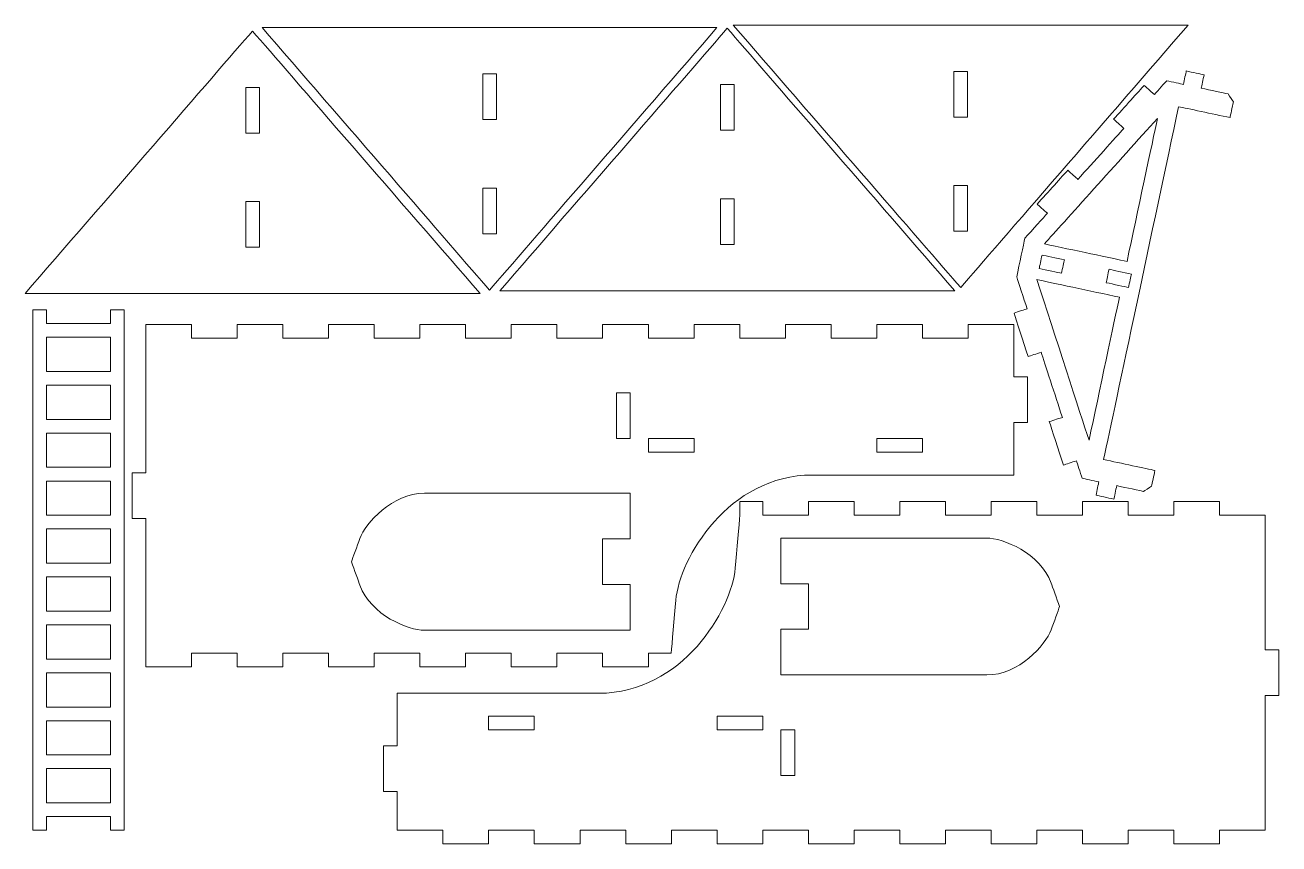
# Model space of a CAD drawing. Header units: millimetres. Extents: x -5059 to 5976, y -2595 to 3315.
# Drawn here: x -1097 to -549, y -1285 to -927 of the extents above; entities that cross this region are included whole.
import ezdxf

# ---------------------------------------------------------------- set-up
doc = ezdxf.new("R2010")
doc.units = ezdxf.units.MM
doc.header["$MEASUREMENT"] = 0
doc.layers.add('Layer 1', color=7, linetype='Continuous')

msp = doc.modelspace()

# ---------------------------------------------------------------- linework, layer by layer
at = {"layer": 'Layer 1', "color": 18, "lineweight": 9}
for points in [[(-588.2471, -926.7368), (-654.6403, -926.7368), (-754.2301, -926.7368), (-787.4267, -926.7368)], [(-787.4267, -926.7368), (-754.2301, -965.0702), (-704.4352, -1022.5702), (-687.8369, -1041.7368)], [(-588.2471, -926.7368), (-621.4437, -965.0702), (-671.2386, -1022.5702), (-687.8369, -1041.7368)], [(-1097.4555, -1044.3391), (-1064.2589, -1006.0057), (-1014.464, -948.5057), (-997.8657, -929.3391)], [(-898.2759, -1044.3391), (-931.4725, -1006.0057), (-981.2674, -948.5057), (-997.8657, -929.3391)], [(-993.7023, -927.8387), (-960.5057, -966.172), (-910.7108, -1023.672), (-894.1125, -1042.8387)], [(-993.7023, -927.8387), (-927.3091, -927.8387), (-827.7194, -927.8387), (-794.5228, -927.8387)], [(-794.5228, -927.8387), (-827.7194, -966.172), (-877.5142, -1023.672), (-894.1125, -1042.8387)], [(-889.6156, -1043.1253), (-856.419, -1004.792), (-806.6241, -947.292), (-790.0258, -928.1253)], [(-690.436, -1043.1253), (-723.6326, -1004.792), (-773.4275, -947.292), (-790.0258, -928.1253)], [(-897.1125, -948.1387), (-895.1125, -948.1387), (-892.1125, -948.1387), (-891.1125, -948.1387)], [(-897.1125, -968.1387), (-897.1125, -961.472), (-897.1125, -951.472), (-897.1125, -948.1387)], [(-891.1125, -948.1387), (-891.1125, -954.8053), (-891.1125, -964.8053), (-891.1125, -968.1387)], [(-690.8369, -947.0368), (-690.8369, -953.7035), (-690.8369, -963.7035), (-690.8369, -967.0368)], [(-684.8369, -947.0368), (-686.8369, -947.0368), (-689.8369, -947.0368), (-690.8369, -947.0368)], [(-684.8369, -967.0368), (-684.8369, -960.3702), (-684.8369, -950.3702), (-684.8369, -947.0368)], [(-590.3309, -952.7128), (-589.9151, -950.7565), (-589.2914, -947.8221), (-589.0834, -946.8439)], [(-589.0834, -946.8439), (-586.4751, -947.3984), (-582.5625, -948.23), (-581.2583, -948.5072)], [(-581.2583, -948.5072), (-581.6741, -950.4635), (-582.2978, -953.398), (-582.5057, -954.3761)], [(-994.8657, -954.0391), (-996.8657, -954.0391), (-999.8657, -954.0391), (-1000.8657, -954.0391)], [(-1000.8657, -954.0391), (-1000.8657, -960.7057), (-1000.8657, -970.7057), (-1000.8657, -974.0391)], [(-994.8657, -974.0391), (-994.8657, -967.3724), (-994.8657, -957.3724), (-994.8657, -954.0391)], [(-793.0258, -952.8253), (-791.0258, -952.8253), (-788.0258, -952.8253), (-787.0258, -952.8253)], [(-793.0258, -972.8253), (-793.0258, -966.1586), (-793.0258, -956.1586), (-793.0258, -952.8253)], [(-787.0258, -952.8253), (-787.0258, -959.492), (-787.0258, -969.492), (-787.0258, -972.8253)], [(-620.8745, -968.0075), (-616.4137, -963.0532), (-609.7224, -955.6218), (-607.4919, -953.1446)], [(-607.4919, -953.1446), (-606.0056, -954.4829), (-603.7762, -956.4902), (-603.033, -957.1594)], [(-603.033, -957.1594), (-601.2326, -955.1599), (-598.5321, -952.1606), (-597.6319, -951.161)], [(-597.6319, -951.161), (-595.1983, -951.6782), (-591.5477, -952.4542), (-590.3309, -952.7128)], [(-582.5057, -954.3761), (-578.5931, -955.2078), (-572.7243, -956.4552), (-570.768, -956.8711)], [(-570.768, -956.8711), (-569.9977, -958.0571), (-568.8424, -959.8362), (-568.4573, -960.4292)], [(-568.4573, -960.4292), (-568.9424, -962.7116), (-569.6701, -966.1351), (-569.9126, -967.2763)], [(-592.41, -962.4943), (-603.36, -1014.01), (-619.7851, -1091.2837), (-625.2601, -1117.0416)], [(-569.9126, -967.2763), (-577.4118, -965.6823), (-588.6605, -963.2913), (-592.41, -962.4943)], [(-891.1125, -968.1387), (-893.1125, -968.1387), (-896.1125, -968.1387), (-897.1125, -968.1387)], [(-690.8369, -967.0368), (-688.8369, -967.0368), (-685.8369, -967.0368), (-684.8369, -967.0368)], [(-601.6757, -967.6078), (-618.1773, -985.9346), (-642.9297, -1013.4249), (-651.1805, -1022.5884)], [(-616.4156, -972.0223), (-617.9019, -970.684), (-620.1314, -968.6766), (-620.8745, -968.0075)], [(-614.9969, -1030.2795), (-610.5565, -1009.3889), (-603.8959, -978.0531), (-601.6757, -967.6078)], [(-1000.8657, -974.0391), (-998.8657, -974.0391), (-995.8657, -974.0391), (-994.8657, -974.0391)], [(-787.0258, -972.8253), (-789.0258, -972.8253), (-792.0258, -972.8253), (-793.0258, -972.8253)], [(-636.4895, -994.3167), (-629.7982, -986.8852), (-619.7613, -975.7381), (-616.4156, -972.0223)], [(-654.331, -1005.1648), (-649.8702, -1000.2105), (-643.1789, -992.7791), (-640.9484, -990.3019)], [(-640.9484, -990.3019), (-639.4621, -991.6401), (-637.2327, -993.6475), (-636.4895, -994.3167)], [(-897.1125, -998.1387), (-895.1125, -998.1387), (-892.1125, -998.1387), (-891.1125, -998.1387)], [(-897.1125, -1018.1387), (-897.1125, -1011.472), (-897.1125, -1001.472), (-897.1125, -998.1387)], [(-891.1125, -998.1387), (-891.1125, -1004.8053), (-891.1125, -1014.8053), (-891.1125, -1018.1387)], [(-690.8369, -997.0368), (-690.8369, -1003.7035), (-690.8369, -1013.7035), (-690.8369, -1017.0368)], [(-684.8369, -997.0368), (-686.8369, -997.0368), (-689.8369, -997.0368), (-690.8369, -997.0368)], [(-684.8369, -1017.0368), (-684.8369, -1010.3702), (-684.8369, -1000.3702), (-684.8369, -997.0368)], [(-994.8657, -1004.0391), (-996.8657, -1004.0391), (-999.8657, -1004.0391), (-1000.8657, -1004.0391)], [(-1000.8657, -1004.0391), (-1000.8657, -1010.7057), (-1000.8657, -1020.7057), (-1000.8657, -1024.0391)], [(-994.8657, -1024.0391), (-994.8657, -1017.3724), (-994.8657, -1007.3724), (-994.8657, -1004.0391)], [(-793.0258, -1002.8253), (-791.0258, -1002.8253), (-788.0258, -1002.8253), (-787.0258, -1002.8253)], [(-793.0258, -1022.8253), (-793.0258, -1016.1586), (-793.0258, -1006.1586), (-793.0258, -1002.8253)], [(-787.0258, -1002.8253), (-787.0258, -1009.492), (-787.0258, -1019.492), (-787.0258, -1022.8253)], [(-659.7061, -1020.1012), (-656.4281, -1016.4607), (-651.5111, -1010.9999), (-649.8721, -1009.1796)], [(-649.8721, -1009.1796), (-651.3585, -1007.8413), (-653.5879, -1005.8339), (-654.331, -1005.1648)], [(-891.1125, -1018.1387), (-893.1125, -1018.1387), (-896.1125, -1018.1387), (-897.1125, -1018.1387)], [(-690.8369, -1017.0368), (-688.8369, -1017.0368), (-685.8369, -1017.0368), (-684.8369, -1017.0368)], [(-663.3072, -1037.0432), (-662.1068, -1031.3959), (-660.3062, -1022.9248), (-659.7061, -1020.1012)], [(-1000.8657, -1024.0391), (-998.8657, -1024.0391), (-995.8657, -1024.0391), (-994.8657, -1024.0391)], [(-787.0258, -1022.8253), (-789.0258, -1022.8253), (-792.0258, -1022.8253), (-793.0258, -1022.8253)], [(-651.1805, -1022.5884), (-639.1193, -1025.1521), (-621.0275, -1028.9977), (-614.9969, -1030.2795)], [(-652.228, -1027.4775), (-652.6438, -1029.4338), (-653.2675, -1032.3682), (-653.4754, -1033.3464)], [(-642.4465, -1029.5566), (-645.707, -1028.8636), (-650.5978, -1027.824), (-652.228, -1027.4775)], [(-643.694, -1035.4255), (-643.2781, -1033.4692), (-642.6544, -1030.5348), (-642.4465, -1029.5566)], [(-658.7657, -1051.0205), (-660.2796, -1046.3614), (-662.5503, -1039.3728), (-663.3072, -1037.0432)], [(-653.4754, -1033.3464), (-650.215, -1034.0394), (-645.3242, -1035.079), (-643.694, -1035.4255)], [(-622.8835, -1033.7149), (-623.2994, -1035.6711), (-623.9231, -1038.6056), (-624.131, -1039.5837)], [(-613.1021, -1035.794), (-616.3626, -1035.1009), (-621.2534, -1034.0614), (-622.8835, -1033.7149)], [(-614.3495, -1041.6629), (-613.9337, -1039.7066), (-613.31, -1036.7721), (-613.1021, -1035.794)], [(-654.5071, -1038.2388), (-646.8863, -1061.693), (-635.4552, -1096.8744), (-631.6448, -1108.6014)], [(-618.3235, -1045.9299), (-630.3848, -1043.3662), (-648.4765, -1039.5206), (-654.5071, -1038.2388)], [(-624.131, -1039.5837), (-620.8705, -1040.2768), (-615.9798, -1041.3163), (-614.3495, -1041.6629)], [(-1097.4555, -1044.3391), (-1031.0623, -1044.3391), (-931.4725, -1044.3391), (-898.2759, -1044.3391)], [(-690.436, -1043.1253), (-756.8292, -1043.1253), (-856.419, -1043.1253), (-889.6156, -1043.1253)], [(-631.6448, -1108.6014), (-627.2044, -1087.7109), (-620.5437, -1056.3751), (-618.3235, -1045.9299)], [(-1094.0657, -1051.4493), (-1092.0657, -1051.4493), (-1089.0657, -1051.4493), (-1088.0657, -1051.4493)], [(-1094.0657, -1051.4493), (-1094.0657, -1127.4493), (-1094.0657, -1241.4493), (-1094.0657, -1279.4493)], [(-1088.0657, -1051.4493), (-1088.0657, -1053.4493), (-1088.0657, -1056.4493), (-1088.0657, -1057.4493)], [(-1060.0657, -1051.4493), (-1058.0657, -1051.4493), (-1055.0657, -1051.4493), (-1054.0657, -1051.4493)], [(-1060.0657, -1057.4493), (-1060.0657, -1055.4493), (-1060.0657, -1052.4493), (-1060.0657, -1051.4493)], [(-1054.0657, -1279.4493), (-1054.0657, -1203.4493), (-1054.0657, -1089.4493), (-1054.0657, -1051.4493)], [(-664.4721, -1052.8746), (-662.5699, -1052.2566), (-659.7168, -1051.3295), (-658.7657, -1051.0205)], [(-658.2917, -1071.8957), (-660.3518, -1065.5554), (-663.442, -1056.0447), (-664.4721, -1052.8746)], [(-1088.0657, -1057.4493), (-1078.7324, -1057.4493), (-1064.7324, -1057.4493), (-1060.0657, -1057.4493)], [(-1024.5776, -1057.8319), (-1031.2443, -1057.8319), (-1041.2443, -1057.8319), (-1044.5776, -1057.8319)], [(-1044.5776, -1057.8319), (-1044.5776, -1079.4986), (-1044.5776, -1111.9986), (-1044.5776, -1122.8319)], [(-1024.5776, -1057.8319), (-1024.5776, -1059.8319), (-1024.5776, -1062.8319), (-1024.5776, -1063.8319)], [(-1004.5776, -1063.8319), (-1004.5776, -1061.8319), (-1004.5776, -1058.8319), (-1004.5776, -1057.8319)], [(-984.5776, -1057.8319), (-991.2443, -1057.8319), (-1001.2443, -1057.8319), (-1004.5776, -1057.8319)], [(-984.5776, -1057.8319), (-984.5776, -1059.8319), (-984.5776, -1062.8319), (-984.5776, -1063.8319)], [(-964.5776, -1063.8319), (-964.5776, -1061.8319), (-964.5776, -1058.8319), (-964.5776, -1057.8319)], [(-944.5776, -1057.8319), (-951.2443, -1057.8319), (-961.2443, -1057.8319), (-964.5776, -1057.8319)], [(-944.5776, -1057.8319), (-944.5776, -1059.8319), (-944.5776, -1062.8319), (-944.5776, -1063.8319)], [(-924.5776, -1063.8319), (-924.5776, -1061.8319), (-924.5776, -1058.8319), (-924.5776, -1057.8319)], [(-904.5776, -1057.8319), (-911.2443, -1057.8319), (-921.2443, -1057.8319), (-924.5776, -1057.8319)], [(-904.5776, -1057.8319), (-904.5776, -1059.8319), (-904.5776, -1062.8319), (-904.5776, -1063.8319)], [(-884.5776, -1063.8319), (-884.5776, -1061.8319), (-884.5776, -1058.8319), (-884.5776, -1057.8319)], [(-864.5776, -1057.8319), (-871.2443, -1057.8319), (-881.2443, -1057.8319), (-884.5776, -1057.8319)], [(-864.5776, -1057.8319), (-864.5776, -1059.8319), (-864.5776, -1062.8319), (-864.5776, -1063.8319)], [(-844.5776, -1063.8319), (-844.5776, -1061.8319), (-844.5776, -1058.8319), (-844.5776, -1057.8319)], [(-824.5776, -1057.8319), (-831.2443, -1057.8319), (-841.2443, -1057.8319), (-844.5776, -1057.8319)], [(-824.5776, -1057.8319), (-824.5776, -1059.8319), (-824.5776, -1062.8319), (-824.5776, -1063.8319)], [(-804.5776, -1063.8319), (-804.5776, -1061.8319), (-804.5776, -1058.8319), (-804.5776, -1057.8319)], [(-784.5776, -1057.8319), (-791.2443, -1057.8319), (-801.2443, -1057.8319), (-804.5776, -1057.8319)], [(-784.5776, -1057.8319), (-784.5776, -1059.8319), (-784.5776, -1062.8319), (-784.5776, -1063.8319)], [(-764.5776, -1063.8319), (-764.5776, -1061.8319), (-764.5776, -1058.8319), (-764.5776, -1057.8319)], [(-744.5776, -1057.8319), (-751.2443, -1057.8319), (-761.2443, -1057.8319), (-764.5776, -1057.8319)], [(-744.5776, -1057.8319), (-744.5776, -1059.8319), (-744.5776, -1062.8319), (-744.5776, -1063.8319)], [(-724.5776, -1063.8319), (-724.5776, -1061.8319), (-724.5776, -1058.8319), (-724.5776, -1057.8319)], [(-704.5776, -1057.8319), (-711.2443, -1057.8319), (-721.2443, -1057.8319), (-724.5776, -1057.8319)], [(-704.5776, -1057.8319), (-704.5776, -1059.8319), (-704.5776, -1062.8319), (-704.5776, -1063.8319)], [(-684.5776, -1063.8319), (-684.5776, -1061.8319), (-684.5776, -1058.8319), (-684.5776, -1057.8319)], [(-684.5776, -1057.8319), (-677.9109, -1057.8319), (-667.9109, -1057.8319), (-664.5776, -1057.8319)], [(-664.5776, -1057.8319), (-664.5776, -1065.4986), (-664.5776, -1076.9986), (-664.5776, -1080.8319)], [(-1060.0657, -1063.4493), (-1069.399, -1063.4493), (-1083.399, -1063.4493), (-1088.0657, -1063.4493)], [(-1088.0657, -1063.4493), (-1088.0657, -1068.4493), (-1088.0657, -1075.9493), (-1088.0657, -1078.4493)], [(-1060.0657, -1078.4493), (-1060.0657, -1073.4493), (-1060.0657, -1065.9493), (-1060.0657, -1063.4493)], [(-1024.5776, -1063.8319), (-1017.9109, -1063.8319), (-1007.9109, -1063.8319), (-1004.5776, -1063.8319)], [(-984.5776, -1063.8319), (-977.9109, -1063.8319), (-967.9109, -1063.8319), (-964.5776, -1063.8319)], [(-944.5776, -1063.8319), (-937.9109, -1063.8319), (-927.9109, -1063.8319), (-924.5776, -1063.8319)], [(-904.5776, -1063.8319), (-897.9109, -1063.8319), (-887.9109, -1063.8319), (-884.5776, -1063.8319)], [(-864.5776, -1063.8319), (-857.9109, -1063.8319), (-847.9109, -1063.8319), (-844.5776, -1063.8319)], [(-824.5776, -1063.8319), (-817.9109, -1063.8319), (-807.9109, -1063.8319), (-804.5776, -1063.8319)], [(-784.5776, -1063.8319), (-777.9109, -1063.8319), (-767.9109, -1063.8319), (-764.5776, -1063.8319)], [(-744.5776, -1063.8319), (-737.9109, -1063.8319), (-727.9109, -1063.8319), (-724.5776, -1063.8319)], [(-704.5776, -1063.8319), (-697.9109, -1063.8319), (-687.9109, -1063.8319), (-684.5776, -1063.8319)], [(-652.5854, -1070.0416), (-654.4875, -1070.6596), (-657.3407, -1071.5867), (-658.2917, -1071.8957)], [(-643.3148, -1098.5734), (-646.405, -1089.0627), (-651.0403, -1074.7969), (-652.5854, -1070.0416)], [(-1088.0657, -1078.4493), (-1078.7324, -1078.4493), (-1064.7324, -1078.4493), (-1060.0657, -1078.4493)], [(-664.5776, -1080.8319), (-662.5776, -1080.8319), (-659.5776, -1080.8319), (-658.5776, -1080.8319)], [(-658.5776, -1080.8319), (-658.5776, -1087.4986), (-658.5776, -1097.4986), (-658.5776, -1100.8319)], [(-1060.0657, -1084.4493), (-1069.399, -1084.4493), (-1083.399, -1084.4493), (-1088.0657, -1084.4493)], [(-1088.0657, -1084.4493), (-1088.0657, -1089.4493), (-1088.0657, -1096.9493), (-1088.0657, -1099.4493)], [(-1060.0657, -1099.4493), (-1060.0657, -1094.4493), (-1060.0657, -1086.9493), (-1060.0657, -1084.4493)], [(-838.5776, -1087.8319), (-838.5776, -1094.4986), (-838.5776, -1104.4986), (-838.5776, -1107.8319)], [(-832.5776, -1087.8319), (-834.5776, -1087.8319), (-837.5776, -1087.8319), (-838.5776, -1087.8319)], [(-832.5776, -1107.8319), (-832.5776, -1101.1653), (-832.5776, -1091.1653), (-832.5776, -1087.8319)], [(-1088.0657, -1099.4493), (-1078.7324, -1099.4493), (-1064.7324, -1099.4493), (-1060.0657, -1099.4493)], [(-658.5776, -1100.8319), (-660.5776, -1100.8319), (-663.5776, -1100.8319), (-664.5776, -1100.8319)], [(-664.5776, -1123.8319), (-664.5776, -1116.1653), (-664.5776, -1104.6653), (-664.5776, -1100.8319)], [(-649.0212, -1100.4275), (-647.1191, -1099.8094), (-644.266, -1098.8824), (-643.3148, -1098.5734)], [(-642.8409, -1119.4486), (-644.901, -1113.1082), (-647.9911, -1103.5976), (-649.0212, -1100.4275)], [(-1060.0657, -1105.4493), (-1069.399, -1105.4493), (-1083.399, -1105.4493), (-1088.0657, -1105.4493)], [(-1088.0657, -1105.4493), (-1088.0657, -1110.4493), (-1088.0657, -1117.9493), (-1088.0657, -1120.4493)], [(-1060.0657, -1120.4493), (-1060.0657, -1115.4493), (-1060.0657, -1107.9493), (-1060.0657, -1105.4493)], [(-838.5776, -1107.8319), (-836.5776, -1107.8319), (-833.5776, -1107.8319), (-832.5776, -1107.8319)], [(-824.5776, -1107.8319), (-824.5776, -1109.8319), (-824.5776, -1112.8319), (-824.5776, -1113.8319)], [(-804.5776, -1107.8319), (-811.2443, -1107.8319), (-821.2443, -1107.8319), (-824.5776, -1107.8319)], [(-804.5776, -1113.8319), (-804.5776, -1111.8319), (-804.5776, -1108.8319), (-804.5776, -1107.8319)], [(-724.5776, -1107.8319), (-724.5776, -1109.8319), (-724.5776, -1112.8319), (-724.5776, -1113.8319)], [(-704.5776, -1107.8319), (-711.2443, -1107.8319), (-721.2443, -1107.8319), (-724.5776, -1107.8319)], [(-704.5776, -1113.8319), (-704.5776, -1111.8319), (-704.5776, -1108.8319), (-704.5776, -1107.8319)], [(-824.5776, -1113.8319), (-817.9109, -1113.8319), (-807.9109, -1113.8319), (-804.5776, -1113.8319)], [(-724.5776, -1113.8319), (-717.9109, -1113.8319), (-707.9109, -1113.8319), (-704.5776, -1113.8319)], [(-637.1345, -1117.5945), (-639.0367, -1118.2125), (-641.8899, -1119.1396), (-642.8409, -1119.4486)], [(-634.6402, -1125.2712), (-635.4716, -1122.7123), (-636.7188, -1118.8739), (-637.1345, -1117.5945)], [(-625.2601, -1117.0416), (-617.761, -1118.6356), (-606.5123, -1121.0266), (-602.7627, -1121.8236)], [(-1088.0657, -1120.4493), (-1078.7324, -1120.4493), (-1064.7324, -1120.4493), (-1060.0657, -1120.4493)], [(-1050.5776, -1142.8319), (-1050.5776, -1136.1653), (-1050.5776, -1126.1653), (-1050.5776, -1122.8319)], [(-1050.5776, -1122.8319), (-1048.5776, -1122.8319), (-1045.5776, -1122.8319), (-1044.5776, -1122.8319)], [(-752.7736, -1123.8319), (-789.4269, -1123.8319), (-810.948, -1160.3457), (-812.5453, -1178.6026)], [(-664.5776, -1123.8319), (-693.9763, -1123.8319), (-738.0743, -1123.8319), (-752.7736, -1123.8319)], [(-627.3392, -1126.8231), (-629.7729, -1126.3058), (-633.4234, -1125.5299), (-634.6402, -1125.2712)], [(-602.7627, -1121.8236), (-603.2478, -1124.1059), (-603.9755, -1127.5294), (-604.2181, -1128.6706)], [(-1060.0657, -1126.4493), (-1069.399, -1126.4493), (-1083.399, -1126.4493), (-1088.0657, -1126.4493)], [(-1088.0657, -1126.4493), (-1088.0657, -1131.4493), (-1088.0657, -1138.9493), (-1088.0657, -1141.4493)], [(-1060.0657, -1141.4493), (-1060.0657, -1136.4493), (-1060.0657, -1128.9493), (-1060.0657, -1126.4493)], [(-628.5867, -1132.692), (-628.1708, -1130.7357), (-627.5471, -1127.8013), (-627.3392, -1126.8231)], [(-619.514, -1128.4864), (-619.9298, -1130.4427), (-620.5536, -1133.3771), (-620.7615, -1134.3553)], [(-607.7762, -1130.9813), (-611.6888, -1130.1497), (-617.5577, -1128.9022), (-619.514, -1128.4864)], [(-604.2181, -1128.6706), (-605.4041, -1129.4409), (-607.1832, -1130.5962), (-607.7762, -1130.9813)], [(-922.6523, -1131.8319), (-936.6564, -1131.8319), (-948.4482, -1144.9915), (-950.843, -1151.5713)], [(-832.5776, -1131.8319), (-862.6025, -1131.8319), (-907.6398, -1131.8319), (-922.6523, -1131.8319)], [(-832.5776, -1151.8319), (-832.5776, -1145.1653), (-832.5776, -1135.1653), (-832.5776, -1131.8319)], [(-784.5005, -1141.4185), (-784.5005, -1139.4185), (-784.5005, -1136.4185), (-784.5005, -1135.4185)], [(-774.5005, -1135.4185), (-777.8339, -1135.4185), (-782.8339, -1135.4185), (-784.5005, -1135.4185)], [(-774.5005, -1135.4185), (-774.5005, -1137.4185), (-774.5005, -1140.4185), (-774.5005, -1141.4185)], [(-754.5005, -1141.4185), (-754.5005, -1139.4185), (-754.5005, -1136.4185), (-754.5005, -1135.4185)], [(-734.5005, -1135.4185), (-741.1672, -1135.4185), (-751.1672, -1135.4185), (-754.5005, -1135.4185)], [(-734.5005, -1135.4185), (-734.5005, -1137.4185), (-734.5005, -1140.4185), (-734.5005, -1141.4185)], [(-714.5005, -1141.4185), (-714.5005, -1139.4185), (-714.5005, -1136.4185), (-714.5005, -1135.4185)], [(-694.5005, -1135.4185), (-701.1672, -1135.4185), (-711.1672, -1135.4185), (-714.5005, -1135.4185)], [(-694.5005, -1135.4185), (-694.5005, -1137.4185), (-694.5005, -1140.4185), (-694.5005, -1141.4185)], [(-674.5005, -1141.4185), (-674.5005, -1139.4185), (-674.5005, -1136.4185), (-674.5005, -1135.4185)], [(-654.5005, -1135.4185), (-661.1672, -1135.4185), (-671.1672, -1135.4185), (-674.5005, -1135.4185)], [(-654.5005, -1135.4185), (-654.5005, -1137.4185), (-654.5005, -1140.4185), (-654.5005, -1141.4185)], [(-634.5005, -1141.4185), (-634.5005, -1139.4185), (-634.5005, -1136.4185), (-634.5005, -1135.4185)], [(-614.5005, -1135.4185), (-621.1672, -1135.4185), (-631.1672, -1135.4185), (-634.5005, -1135.4185)], [(-620.7615, -1134.3553), (-623.3699, -1133.8008), (-627.2825, -1132.9692), (-628.5867, -1132.692)], [(-614.5005, -1135.4185), (-614.5005, -1137.4185), (-614.5005, -1140.4185), (-614.5005, -1141.4185)], [(-594.5005, -1141.4185), (-594.5005, -1139.4185), (-594.5005, -1136.4185), (-594.5005, -1135.4185)], [(-594.5005, -1135.4185), (-587.8339, -1135.4185), (-577.8339, -1135.4185), (-574.5005, -1135.4185)], [(-574.5005, -1135.4185), (-574.5005, -1137.4185), (-574.5005, -1140.4185), (-574.5005, -1141.4185)], [(-1088.0657, -1141.4493), (-1078.7324, -1141.4493), (-1064.7324, -1141.4493), (-1060.0657, -1141.4493)], [(-786.5328, -1164.6478), (-785.8554, -1156.9047), (-784.8393, -1145.29), (-784.5005, -1141.4185)], [(-774.5005, -1141.4185), (-767.8339, -1141.4185), (-757.8339, -1141.4185), (-754.5005, -1141.4185)], [(-734.5005, -1141.4185), (-727.8339, -1141.4185), (-717.8339, -1141.4185), (-714.5005, -1141.4185)], [(-694.5005, -1141.4185), (-687.8339, -1141.4185), (-677.8339, -1141.4185), (-674.5005, -1141.4185)], [(-654.5005, -1141.4185), (-647.8339, -1141.4185), (-637.8339, -1141.4185), (-634.5005, -1141.4185)], [(-614.5005, -1141.4185), (-607.8339, -1141.4185), (-597.8339, -1141.4185), (-594.5005, -1141.4185)], [(-574.5005, -1141.4185), (-567.8339, -1141.4185), (-557.8339, -1141.4185), (-554.5005, -1141.4185)], [(-554.5005, -1200.4185), (-554.5005, -1180.7518), (-554.5005, -1151.2518), (-554.5005, -1141.4185)], [(-1044.5776, -1142.8319), (-1046.5776, -1142.8319), (-1049.5776, -1142.8319), (-1050.5776, -1142.8319)], [(-1044.5776, -1207.8319), (-1044.5776, -1186.1653), (-1044.5776, -1153.6653), (-1044.5776, -1142.8319)], [(-1060.0657, -1147.4493), (-1069.399, -1147.4493), (-1083.399, -1147.4493), (-1088.0657, -1147.4493)], [(-1088.0657, -1147.4493), (-1088.0657, -1152.4493), (-1088.0657, -1159.9493), (-1088.0657, -1162.4493)], [(-1060.0657, -1162.4493), (-1060.0657, -1157.4493), (-1060.0657, -1149.9493), (-1060.0657, -1147.4493)], [(-950.843, -1151.5713), (-952.0879, -1154.9915), (-953.9552, -1160.1218), (-954.5776, -1161.8319)], [(-844.5776, -1151.8319), (-840.5776, -1151.8319), (-834.5776, -1151.8319), (-832.5776, -1151.8319)], [(-844.5776, -1171.8319), (-844.5776, -1165.1653), (-844.5776, -1155.1653), (-844.5776, -1151.8319)], [(-766.5005, -1151.4185), (-766.5005, -1158.0851), (-766.5005, -1168.0851), (-766.5005, -1171.4185)], [(-676.4259, -1151.4185), (-706.4508, -1151.4185), (-751.4881, -1151.4185), (-766.5005, -1151.4185)], [(-648.2351, -1171.1579), (-653.0248, -1157.9983), (-669.4238, -1151.4185), (-676.4259, -1151.4185)], [(-1088.0657, -1162.4493), (-1078.7324, -1162.4493), (-1064.7324, -1162.4493), (-1060.0657, -1162.4493)], [(-954.5776, -1161.8319), (-953.3327, -1165.2521), (-951.4655, -1170.3824), (-950.843, -1172.0925)], [(-1060.0657, -1168.4493), (-1069.399, -1168.4493), (-1083.399, -1168.4493), (-1088.0657, -1168.4493)], [(-1088.0657, -1168.4493), (-1088.0657, -1173.4493), (-1088.0657, -1180.9493), (-1088.0657, -1183.4493)], [(-1060.0657, -1183.4493), (-1060.0657, -1178.4493), (-1060.0657, -1170.9493), (-1060.0657, -1168.4493)], [(-846.3045, -1219.4185), (-809.6513, -1219.4185), (-788.1301, -1182.9047), (-786.5328, -1164.6478)], [(-950.843, -1172.0925), (-946.0533, -1185.2521), (-929.6543, -1191.8319), (-922.6523, -1191.8319)], [(-832.5776, -1171.8319), (-836.5776, -1171.8319), (-842.5776, -1171.8319), (-844.5776, -1171.8319)], [(-832.5776, -1191.8319), (-832.5776, -1185.1653), (-832.5776, -1175.1653), (-832.5776, -1171.8319)], [(-766.5005, -1171.4185), (-762.5005, -1171.4185), (-756.5005, -1171.4185), (-754.5005, -1171.4185)], [(-754.5005, -1171.4185), (-754.5005, -1178.0851), (-754.5005, -1188.0851), (-754.5005, -1191.4185)], [(-644.5005, -1181.4185), (-645.7454, -1177.9983), (-647.6127, -1172.868), (-648.2351, -1171.1579)], [(-812.5453, -1178.6026), (-813.2227, -1186.3457), (-814.2389, -1197.9604), (-814.5776, -1201.8319)], [(-1088.0657, -1183.4493), (-1078.7324, -1183.4493), (-1064.7324, -1183.4493), (-1060.0657, -1183.4493)], [(-648.2351, -1191.6791), (-646.9902, -1188.2589), (-645.123, -1183.1286), (-644.5005, -1181.4185)], [(-1060.0657, -1189.4493), (-1069.399, -1189.4493), (-1083.399, -1189.4493), (-1088.0657, -1189.4493)], [(-1088.0657, -1189.4493), (-1088.0657, -1194.4493), (-1088.0657, -1201.9493), (-1088.0657, -1204.4493)], [(-1060.0657, -1204.4493), (-1060.0657, -1199.4493), (-1060.0657, -1191.9493), (-1060.0657, -1189.4493)], [(-922.6523, -1191.8319), (-892.6274, -1191.8319), (-847.59, -1191.8319), (-832.5776, -1191.8319)], [(-766.5005, -1191.4185), (-766.5005, -1198.0851), (-766.5005, -1208.0851), (-766.5005, -1211.4185)], [(-754.5005, -1191.4185), (-758.5005, -1191.4185), (-764.5005, -1191.4185), (-766.5005, -1191.4185)], [(-676.4259, -1211.4185), (-662.4217, -1211.4185), (-650.6299, -1198.2589), (-648.2351, -1191.6791)], [(-1024.5776, -1201.8319), (-1024.5776, -1203.8319), (-1024.5776, -1206.8319), (-1024.5776, -1207.8319)], [(-1004.5776, -1201.8319), (-1011.2443, -1201.8319), (-1021.2443, -1201.8319), (-1024.5776, -1201.8319)], [(-1004.5776, -1207.8319), (-1004.5776, -1205.8319), (-1004.5776, -1202.8319), (-1004.5776, -1201.8319)], [(-984.5776, -1201.8319), (-984.5776, -1203.8319), (-984.5776, -1206.8319), (-984.5776, -1207.8319)], [(-964.5776, -1201.8319), (-971.2443, -1201.8319), (-981.2443, -1201.8319), (-984.5776, -1201.8319)], [(-964.5776, -1207.8319), (-964.5776, -1205.8319), (-964.5776, -1202.8319), (-964.5776, -1201.8319)], [(-944.5776, -1201.8319), (-944.5776, -1203.8319), (-944.5776, -1206.8319), (-944.5776, -1207.8319)], [(-924.5776, -1201.8319), (-931.2443, -1201.8319), (-941.2443, -1201.8319), (-944.5776, -1201.8319)], [(-924.5776, -1207.8319), (-924.5776, -1205.8319), (-924.5776, -1202.8319), (-924.5776, -1201.8319)], [(-904.5776, -1201.8319), (-904.5776, -1203.8319), (-904.5776, -1206.8319), (-904.5776, -1207.8319)], [(-884.5776, -1201.8319), (-891.2443, -1201.8319), (-901.2443, -1201.8319), (-904.5776, -1201.8319)], [(-884.5776, -1207.8319), (-884.5776, -1205.8319), (-884.5776, -1202.8319), (-884.5776, -1201.8319)], [(-864.5776, -1201.8319), (-864.5776, -1203.8319), (-864.5776, -1206.8319), (-864.5776, -1207.8319)], [(-844.5776, -1201.8319), (-851.2443, -1201.8319), (-861.2443, -1201.8319), (-864.5776, -1201.8319)], [(-844.5776, -1207.8319), (-844.5776, -1205.8319), (-844.5776, -1202.8319), (-844.5776, -1201.8319)], [(-824.5776, -1201.8319), (-824.5776, -1203.8319), (-824.5776, -1206.8319), (-824.5776, -1207.8319)], [(-814.5776, -1201.8319), (-817.9109, -1201.8319), (-822.9109, -1201.8319), (-824.5776, -1201.8319)], [(-554.5005, -1200.4185), (-552.5005, -1200.4185), (-549.5005, -1200.4185), (-548.5005, -1200.4185)], [(-548.5005, -1200.4185), (-548.5005, -1207.0851), (-548.5005, -1217.0851), (-548.5005, -1220.4185)], [(-1088.0657, -1204.4493), (-1078.7324, -1204.4493), (-1064.7324, -1204.4493), (-1060.0657, -1204.4493)], [(-1060.0657, -1210.4493), (-1069.399, -1210.4493), (-1083.399, -1210.4493), (-1088.0657, -1210.4493)], [(-1088.0657, -1210.4493), (-1088.0657, -1215.4493), (-1088.0657, -1222.9493), (-1088.0657, -1225.4493)], [(-1060.0657, -1225.4493), (-1060.0657, -1220.4493), (-1060.0657, -1212.9493), (-1060.0657, -1210.4493)], [(-1024.5776, -1207.8319), (-1031.2443, -1207.8319), (-1041.2443, -1207.8319), (-1044.5776, -1207.8319)], [(-1004.5776, -1207.8319), (-997.9109, -1207.8319), (-987.9109, -1207.8319), (-984.5776, -1207.8319)], [(-964.5776, -1207.8319), (-957.9109, -1207.8319), (-947.9109, -1207.8319), (-944.5776, -1207.8319)], [(-924.5776, -1207.8319), (-917.9109, -1207.8319), (-907.9109, -1207.8319), (-904.5776, -1207.8319)], [(-884.5776, -1207.8319), (-877.9109, -1207.8319), (-867.9109, -1207.8319), (-864.5776, -1207.8319)], [(-844.5776, -1207.8319), (-837.9109, -1207.8319), (-827.9109, -1207.8319), (-824.5776, -1207.8319)], [(-766.5005, -1211.4185), (-736.4756, -1211.4185), (-691.4383, -1211.4185), (-676.4259, -1211.4185)], [(-934.5005, -1219.4185), (-905.1019, -1219.4185), (-861.0039, -1219.4185), (-846.3045, -1219.4185)], [(-934.5005, -1242.4185), (-934.5005, -1234.7518), (-934.5005, -1223.2518), (-934.5005, -1219.4185)], [(-548.5005, -1220.4185), (-550.5005, -1220.4185), (-553.5005, -1220.4185), (-554.5005, -1220.4185)], [(-554.5005, -1220.4185), (-554.5005, -1240.0851), (-554.5005, -1269.5851), (-554.5005, -1279.4185)], [(-1088.0657, -1225.4493), (-1078.7324, -1225.4493), (-1064.7324, -1225.4493), (-1060.0657, -1225.4493)], [(-894.5005, -1229.4185), (-894.5005, -1231.4185), (-894.5005, -1234.4185), (-894.5005, -1235.4185)], [(-874.5005, -1229.4185), (-881.1672, -1229.4185), (-891.1672, -1229.4185), (-894.5005, -1229.4185)], [(-874.5005, -1235.4185), (-874.5005, -1233.4185), (-874.5005, -1230.4185), (-874.5005, -1229.4185)], [(-794.5005, -1229.4185), (-794.5005, -1231.4185), (-794.5005, -1234.4185), (-794.5005, -1235.4185)], [(-774.5005, -1229.4185), (-781.1672, -1229.4185), (-791.1672, -1229.4185), (-794.5005, -1229.4185)], [(-774.5005, -1235.4185), (-774.5005, -1233.4185), (-774.5005, -1230.4185), (-774.5005, -1229.4185)], [(-1060.0657, -1231.4493), (-1069.399, -1231.4493), (-1083.399, -1231.4493), (-1088.0657, -1231.4493)], [(-1088.0657, -1231.4493), (-1088.0657, -1236.4493), (-1088.0657, -1243.9493), (-1088.0657, -1246.4493)], [(-1060.0657, -1246.4493), (-1060.0657, -1241.4493), (-1060.0657, -1233.9493), (-1060.0657, -1231.4493)], [(-894.5005, -1235.4185), (-887.8339, -1235.4185), (-877.8339, -1235.4185), (-874.5005, -1235.4185)], [(-794.5005, -1235.4185), (-787.8339, -1235.4185), (-777.8339, -1235.4185), (-774.5005, -1235.4185)], [(-766.5005, -1235.4185), (-766.5005, -1242.0851), (-766.5005, -1252.0851), (-766.5005, -1255.4185)], [(-760.5005, -1235.4185), (-762.5005, -1235.4185), (-765.5005, -1235.4185), (-766.5005, -1235.4185)], [(-760.5005, -1255.4185), (-760.5005, -1248.7518), (-760.5005, -1238.7518), (-760.5005, -1235.4185)], [(-940.5005, -1262.4185), (-940.5005, -1255.7518), (-940.5005, -1245.7518), (-940.5005, -1242.4185)], [(-940.5005, -1242.4185), (-938.5005, -1242.4185), (-935.5005, -1242.4185), (-934.5005, -1242.4185)], [(-1088.0657, -1246.4493), (-1078.7324, -1246.4493), (-1064.7324, -1246.4493), (-1060.0657, -1246.4493)], [(-1060.0657, -1252.4493), (-1069.399, -1252.4493), (-1083.399, -1252.4493), (-1088.0657, -1252.4493)], [(-1088.0657, -1252.4493), (-1088.0657, -1257.4493), (-1088.0657, -1264.9493), (-1088.0657, -1267.4493)], [(-1060.0657, -1267.4493), (-1060.0657, -1262.4493), (-1060.0657, -1254.9493), (-1060.0657, -1252.4493)], [(-766.5005, -1255.4185), (-764.5005, -1255.4185), (-761.5005, -1255.4185), (-760.5005, -1255.4185)], [(-934.5005, -1262.4185), (-936.5005, -1262.4185), (-939.5005, -1262.4185), (-940.5005, -1262.4185)], [(-934.5005, -1262.4185), (-934.5005, -1268.0851), (-934.5005, -1276.5851), (-934.5005, -1279.4185)], [(-1088.0657, -1267.4493), (-1078.7324, -1267.4493), (-1064.7324, -1267.4493), (-1060.0657, -1267.4493)], [(-1060.0657, -1273.4493), (-1069.399, -1273.4493), (-1083.399, -1273.4493), (-1088.0657, -1273.4493)], [(-1088.0657, -1273.4493), (-1088.0657, -1275.4493), (-1088.0657, -1278.4493), (-1088.0657, -1279.4493)], [(-1060.0657, -1279.4493), (-1060.0657, -1277.4493), (-1060.0657, -1274.4493), (-1060.0657, -1273.4493)], [(-1094.0657, -1279.4493), (-1092.0657, -1279.4493), (-1089.0657, -1279.4493), (-1088.0657, -1279.4493)], [(-1060.0657, -1279.4493), (-1058.0657, -1279.4493), (-1055.0657, -1279.4493), (-1054.0657, -1279.4493)], [(-914.5005, -1279.4185), (-921.1672, -1279.4185), (-931.1672, -1279.4185), (-934.5005, -1279.4185)], [(-914.5005, -1285.4185), (-914.5005, -1283.4185), (-914.5005, -1280.4185), (-914.5005, -1279.4185)], [(-894.5005, -1279.4185), (-894.5005, -1281.4185), (-894.5005, -1284.4185), (-894.5005, -1285.4185)], [(-874.5005, -1279.4185), (-881.1672, -1279.4185), (-891.1672, -1279.4185), (-894.5005, -1279.4185)], [(-874.5005, -1285.4185), (-874.5005, -1283.4185), (-874.5005, -1280.4185), (-874.5005, -1279.4185)], [(-854.5005, -1279.4185), (-854.5005, -1281.4185), (-854.5005, -1284.4185), (-854.5005, -1285.4185)], [(-834.5005, -1279.4185), (-841.1672, -1279.4185), (-851.1672, -1279.4185), (-854.5005, -1279.4185)], [(-834.5005, -1285.4185), (-834.5005, -1283.4185), (-834.5005, -1280.4185), (-834.5005, -1279.4185)], [(-814.5005, -1279.4185), (-814.5005, -1281.4185), (-814.5005, -1284.4185), (-814.5005, -1285.4185)], [(-794.5005, -1279.4185), (-801.1672, -1279.4185), (-811.1672, -1279.4185), (-814.5005, -1279.4185)], [(-794.5005, -1285.4185), (-794.5005, -1283.4185), (-794.5005, -1280.4185), (-794.5005, -1279.4185)], [(-774.5005, -1279.4185), (-774.5005, -1281.4185), (-774.5005, -1284.4185), (-774.5005, -1285.4185)], [(-754.5005, -1279.4185), (-761.1672, -1279.4185), (-771.1672, -1279.4185), (-774.5005, -1279.4185)], [(-754.5005, -1285.4185), (-754.5005, -1283.4185), (-754.5005, -1280.4185), (-754.5005, -1279.4185)], [(-734.5005, -1279.4185), (-734.5005, -1281.4185), (-734.5005, -1284.4185), (-734.5005, -1285.4185)], [(-714.5005, -1279.4185), (-721.1672, -1279.4185), (-731.1672, -1279.4185), (-734.5005, -1279.4185)], [(-714.5005, -1285.4185), (-714.5005, -1283.4185), (-714.5005, -1280.4185), (-714.5005, -1279.4185)], [(-694.5005, -1279.4185), (-694.5005, -1281.4185), (-694.5005, -1284.4185), (-694.5005, -1285.4185)], [(-674.5005, -1279.4185), (-681.1672, -1279.4185), (-691.1672, -1279.4185), (-694.5005, -1279.4185)], [(-674.5005, -1285.4185), (-674.5005, -1283.4185), (-674.5005, -1280.4185), (-674.5005, -1279.4185)], [(-654.5005, -1279.4185), (-654.5005, -1281.4185), (-654.5005, -1284.4185), (-654.5005, -1285.4185)], [(-634.5005, -1279.4185), (-641.1672, -1279.4185), (-651.1672, -1279.4185), (-654.5005, -1279.4185)], [(-634.5005, -1285.4185), (-634.5005, -1283.4185), (-634.5005, -1280.4185), (-634.5005, -1279.4185)], [(-614.5005, -1279.4185), (-614.5005, -1281.4185), (-614.5005, -1284.4185), (-614.5005, -1285.4185)], [(-594.5005, -1279.4185), (-601.1672, -1279.4185), (-611.1672, -1279.4185), (-614.5005, -1279.4185)], [(-594.5005, -1285.4185), (-594.5005, -1283.4185), (-594.5005, -1280.4185), (-594.5005, -1279.4185)], [(-574.5005, -1279.4185), (-574.5005, -1281.4185), (-574.5005, -1284.4185), (-574.5005, -1285.4185)], [(-554.5005, -1279.4185), (-561.1672, -1279.4185), (-571.1672, -1279.4185), (-574.5005, -1279.4185)], [(-894.5005, -1285.4185), (-901.1672, -1285.4185), (-911.1672, -1285.4185), (-914.5005, -1285.4185)], [(-874.5005, -1285.4185), (-867.8339, -1285.4185), (-857.8339, -1285.4185), (-854.5005, -1285.4185)], [(-834.5005, -1285.4185), (-827.8339, -1285.4185), (-817.8339, -1285.4185), (-814.5005, -1285.4185)], [(-794.5005, -1285.4185), (-787.8339, -1285.4185), (-777.8339, -1285.4185), (-774.5005, -1285.4185)], [(-754.5005, -1285.4185), (-747.8339, -1285.4185), (-737.8339, -1285.4185), (-734.5005, -1285.4185)], [(-714.5005, -1285.4185), (-707.8339, -1285.4185), (-697.8339, -1285.4185), (-694.5005, -1285.4185)], [(-674.5005, -1285.4185), (-667.8339, -1285.4185), (-657.8339, -1285.4185), (-654.5005, -1285.4185)], [(-634.5005, -1285.4185), (-627.8339, -1285.4185), (-617.8339, -1285.4185), (-614.5005, -1285.4185)], [(-594.5005, -1285.4185), (-587.8339, -1285.4185), (-577.8339, -1285.4185), (-574.5005, -1285.4185)]]:
    msp.add_open_spline(points, degree=3, dxfattribs=at)

doc.saveas('drawing.dxf')
